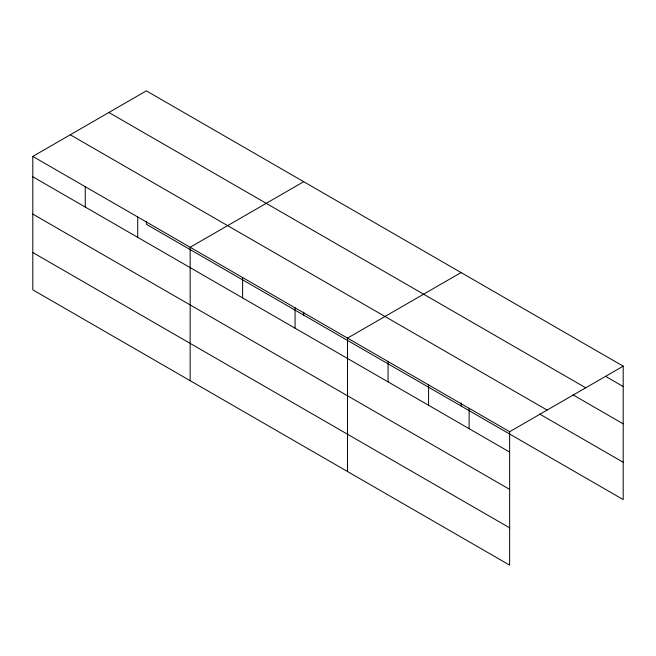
<?xml version="1.0" encoding="UTF-8"?>
<svg xmlns="http://www.w3.org/2000/svg" width="656" height="656" viewBox="0 0 656 656"><rect width="100%" height="100%" fill="white"/><g stroke="black" fill="none" stroke-linecap="round" stroke-linejoin="round"><path stroke-width="0.98" d="M32.8 156.415L509.646 431.714L509.646 565.144L32.8 289.837L32.8 156.415L146.354 90.856L623.2 366.163L623.2 499.585L146.354 224.286L146.354 221.261M303.712 181.704L190.158 247.263L190.158 380.693M461.07 272.552L347.516 338.111L347.516 471.541M509.646 431.714L623.2 366.163M605.578 376.347L623.2 386.523M108.88 112.488L585.726 387.794M572.975 394.838L623.2 423.833M70.274 134.775L547.12 410.082M539.494 413.952L623.2 462.275M32.8 176.776L509.646 452.082M32.8 214.086L509.646 489.392M32.8 252.527L509.646 527.834M469.114 408.319L469.114 428.68M461.07 402.956L461.07 405.982M428.581 384.916L428.581 405.277M388.049 361.513L388.049 381.882M303.712 312.108L303.712 315.134M295.069 307.828L295.069 328.197M242.613 277.545L242.613 297.906M137.703 216.98L137.703 237.341M85.255 186.698L85.255 207.058"/></g></svg>
